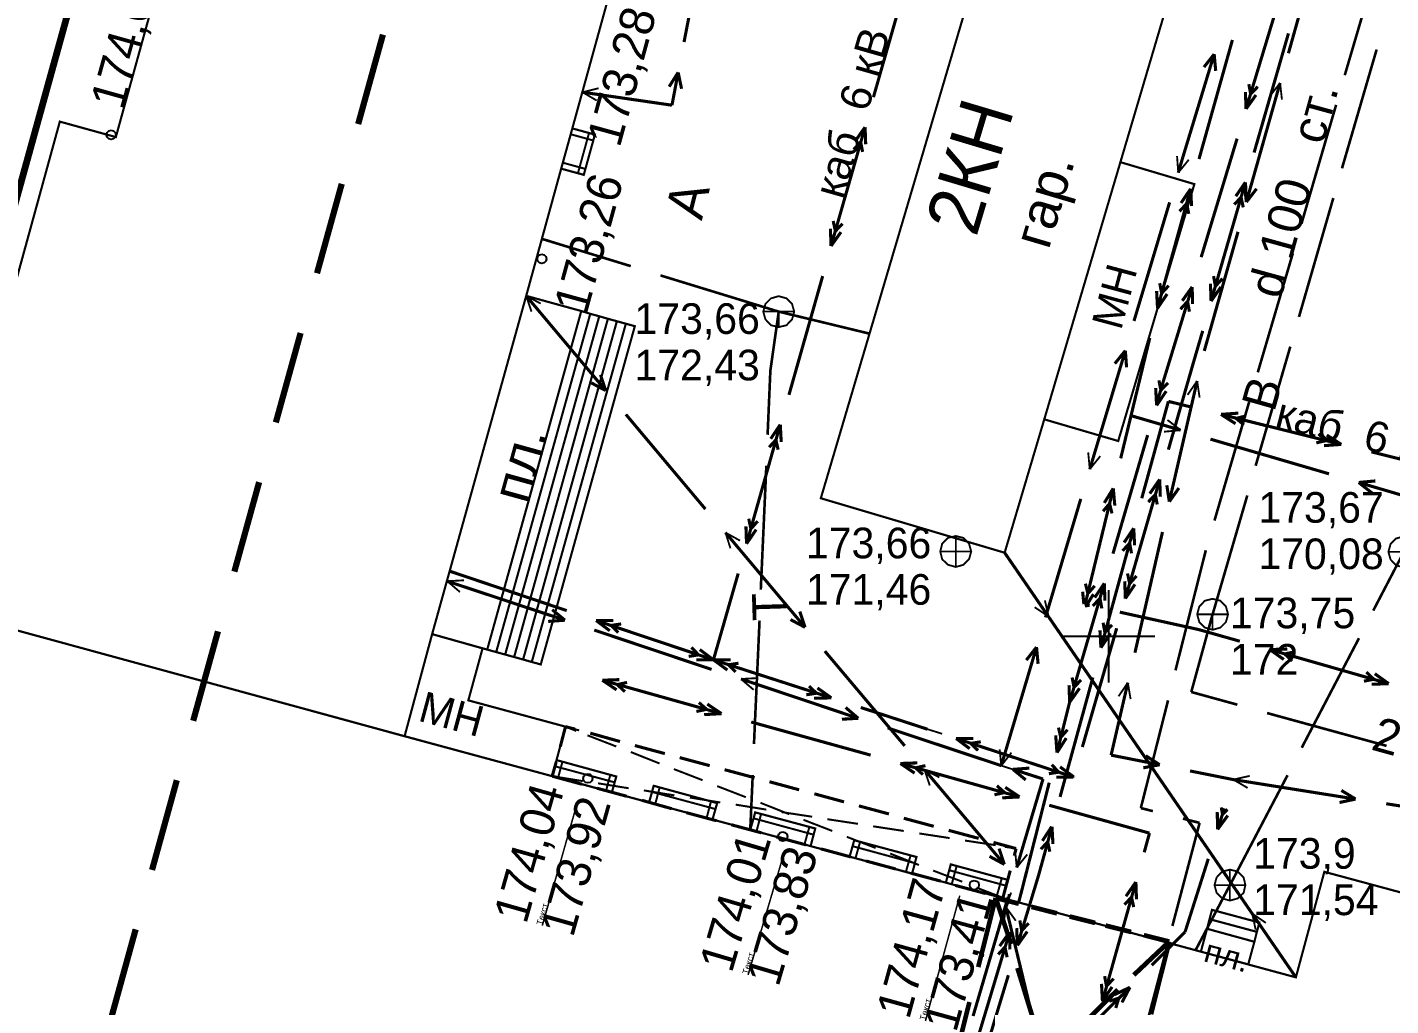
# Model space of a CAD drawing. Extents: x -2634 to -2115, y -2142 to -1393.
# Drawn here: x -2484.94 to -2440.88, y -1911.94 to -1880.32 of the extents above; entities that cross this region are included whole.
import ezdxf

# ---------------------------------------------------------------- set-up
doc = ezdxf.new("R2010")
doc.units = 0
doc.header["$MEASUREMENT"] = 0
for name, color, linetype in [('500_Дополн-Ступени__л', 7, 'Continuous'), ('500_Дороги-Проезжие_ч', 7, 'Continuous'), ('500_Линии_-ЛЭП_кабель', 7, 'Continuous'), ('500_Линии_-Электрокаб', 7, 'Continuous'), ('500_Рельеф-Высотные_о', 7, 'Continuous'), ('500_Строен-Дополнения', 7, 'Continuous'), ('500_Строен-Здания', 7, 'Continuous'), ('500_Трубоп-Водопровод', 7, 'Continuous'), ('500_Трубоп-Канализаци', 7, 'Continuous'), ('500_Трубоп-Смотровые_', 7, 'Continuous'), ('500_Трубоп-Теплосети', 7, 'Continuous'), ('ЗАЯВКИ-Условные_з', 7, 'Continuous'), ('Красные_ли-Красные_ли', 7, 'Continuous'), ('Красные_ли-Линии_регу', 7, 'Continuous')]:
    doc.layers.add(name, color=color, linetype=linetype)
doc.styles.add('TARIAL', font='Arial')

# ---------------------------------------------------------------- blocks, each defined once
blk = doc.blocks.new('block_114')
at = {"layer": '500_Строен-Дополнения', "color": 0, "const_width": 0.065}
for points in [[(0, 7.5), (1, 7.5)], [(0, 7.5), (0.63, 6.4)], [(0, 6.4), (0, 7.5)], [(1.58, 7.5), (2.58, 7.5)], [(3.06, 7.5), (4.1, 7.5)], [(3.53, 6.4), (4.1, 7.5)], [(4.1, 6.4), (4.1, 7.5)], [(0, 5.85), (0.01, 4.75)], [(0.93, 5.9), (1.53, 4.8)], [(2.68, 4.8), (3.28, 5.9)], [(4.1, 4.75), (4.1, 5.85)], [(0, 3.2), (0, 4.3)], [(1.78, 4.3), (2.08, 3.75)], [(2.08, 3.75), (2.38, 4.3)], [(4.1, 3.2), (4.1, 4.3)], [(1.78, 3.2), (2.08, 3.75)], [(2.08, 3.75), (2.38, 3.2)], [(0.01, 1.55), (0.01, 2.65)], [(0.88, 1.6), (1.48, 2.7)], [(2.63, 2.7), (3.23, 1.6)], [(4.1, 1.55), (4.1, 2.65)], [(0, 0), (0.58, 1.1)], [(0, 0), (0, 1)], [(3.53, 1.1), (4.1, 0)], [(4.1, 0), (4.1, 1)], [(0.01, 0), (1.11, 0)], [(1.61, 0), (2.61, 0)], [(3.11, 0), (4.1, 0)]]:
    blk.add_lwpolyline(points, dxfattribs=at)
at = {"layer": '500_Строен-Дополнения', "color": 0}
blk.add_lwpolyline([(-3.85, 3.66), (-3.85, 3.66)], dxfattribs=at)

msp = doc.modelspace()

# ---------------------------------------------------------------- linework, layer by layer
at = {"layer": '500_Дополн-Ступени__л', "color": 0, "const_width": 0.07}
for points in [[(-2470.08, -1900.43), (-2467.04, -1889.49), (-2466.75, -1889.58), (-2469.79, -1900.51)], [(-2469.79, -1900.51), (-2466.75, -1889.58), (-2466.46, -1889.66), (-2469.5, -1900.59)], [(-2469.5, -1900.59), (-2466.46, -1889.66), (-2466.18, -1889.74), (-2469.21, -1900.67)], [(-2469.21, -1900.67), (-2466.18, -1889.74), (-2465.89, -1889.82), (-2468.92, -1900.75)], [(-2468.92, -1900.75), (-2465.89, -1889.82), (-2465.6, -1889.9), (-2468.64, -1900.83)], [(-2468.64, -1900.83), (-2465.6, -1889.9), (-2465.31, -1889.98), (-2468.35, -1900.91)], [(-2446.74, -1909.14), (-2445.21, -1909.55), (-2445.13, -1909.25), (-2446.66, -1908.84)], [(-2446.82, -1909.45), (-2445.29, -1909.87), (-2445.21, -1909.55), (-2446.74, -1909.14)]]:
    msp.add_lwpolyline(points, close=True, dxfattribs=at)
at = {"layer": '500_Линии_-ЛЭП_кабель', "color": 2, "const_width": 0.1}
msp.add_lwpolyline([(-2443.95, -1911.02), (-2453.36, -1897.3)], dxfattribs=at)
at = {"layer": '500_Линии_-ЛЭП_кабель', "color": 0, "const_width": 0.06}
for points in [[(-2453.36, -1897.3), (-2451.94, -1899.36)], [(-2452.06, -1898.84), (-2451.94, -1899.36)], [(-2452.39, -1899.06), (-2451.94, -1899.36)], [(-2443.95, -1911.02), (-2445.36, -1908.96)], [(-2445.25, -1909.48), (-2445.36, -1908.96)], [(-2444.92, -1909.26), (-2445.36, -1908.96)]]:
    msp.add_lwpolyline(points, dxfattribs=at)
at = {"layer": '500_Линии_-Электрокаб', "color": 1}
for points, const_width in [([(-2463.72, -1880.8), (-2462.96, -1876.87)], 0.1), ([(-2443.79, -1879.74), (-2444.19, -1881.16)], 0.1), ([(-2447.59, -1884.48), (-2446.59, -1881.19)], 0.1), ([(-2446.92, -1881.61), (-2446.59, -1881.19)], 0.1), ([(-2446.54, -1881.73), (-2446.59, -1881.19)], 0.1), ([(-2464.2, -1882.24), (-2463.91, -1881.78)], 0.1), ([(-2464.11, -1882.84), (-2463.91, -1881.78)], 0.1), ([(-2463.8, -1882.31), (-2463.91, -1881.78)], 0.1), ([(-2444.46, -1882.12), (-2445.55, -1885.97)], 0.1), ([(-2444.46, -1882.12), (-2444.79, -1882.55)], 0.06), ([(-2444.46, -1882.12), (-2444.4, -1882.66)], 0.06), ([(-2467, -1882.42), (-2464.11, -1882.84)], 0.1), ([(-2467, -1882.42), (-2466.48, -1882.29)], 0.06), ([(-2467, -1882.42), (-2466.54, -1882.69)], 0.06), ([(-2447.75, -1885.02), (-2447.79, -1884.48)], 0.06), ([(-2447.75, -1885.02), (-2447.59, -1884.48)], 0.1), ([(-2447.75, -1885.02), (-2447.41, -1884.6)], 0.06), ([(-2445.61, -1885.43), (-2445.55, -1885.97)], 0.1), ([(-2445.22, -1885.54), (-2445.55, -1885.97)], 0.1), ([(-2449.18, -1889.81), (-2448.03, -1885.98)], 0.1), ([(-2445.82, -1886.93), (-2446.91, -1890.78)], 0.1), ([(-2468.82, -1889), (-2466.25, -1892.06)], 0.1), ([(-2468.82, -1889), (-2468.35, -1889.25)], 0.06), ([(-2468.82, -1889), (-2468.65, -1889.51)], 0.06), ([(-2450.61, -1894.6), (-2449.46, -1890.77)], 0.1), ([(-2449.8, -1891.19), (-2449.46, -1890.77)], 0.1), ([(-2449.42, -1891.31), (-2449.46, -1890.77)], 0.1), ([(-2466.72, -1891.81), (-2466.25, -1892.06)], 0.1), ([(-2466.42, -1891.55), (-2466.25, -1892.06)], 0.1), ([(-2447.14, -1891.75), (-2448.04, -1895.65)], 0.1), ([(-2447.14, -1891.75), (-2447.45, -1892.2)], 0.06), ([(-2447.14, -1891.75), (-2447.06, -1892.29)], 0.06), ([(-2465.6, -1892.83), (-2463.03, -1895.89)], 0.1), ([(-2447.67, -1893.34), (-2449.28, -1892.87)], 0.1), ([(-2449.28, -1892.87), (-2448.8, -1893.01)], 0.06), ([(-2447.67, -1893.34), (-2448.1, -1893.01)], 0.06), ([(-2447.67, -1893.34), (-2448.21, -1893.39)], 0.06), ([(-2442.88, -1894.75), (-2446.71, -1893.63)], 0.1), ([(-2450.61, -1894.6), (-2450.66, -1894.06)], 0.06), ([(-2450.61, -1894.6), (-2450.27, -1894.18)], 0.06), ([(-2448.12, -1895.12), (-2448.04, -1895.65)], 0.1), ([(-2447.73, -1895.21), (-2448.04, -1895.65)], 0.1), ([(-2441.38, -1894.98), (-2441.92, -1895.03)], 0.1), ([(-2438.08, -1896.16), (-2441.92, -1895.03)], 0.1), ([(-2441.49, -1895.37), (-2441.92, -1895.03)], 0.1), ([(-2452.04, -1899.39), (-2450.9, -1895.56)], 0.1), ([(-2462.38, -1896.65), (-2459.81, -1899.71)], 0.1), ([(-2462.38, -1896.65), (-2461.91, -1896.91)], 0.06), ([(-2462.38, -1896.65), (-2462.22, -1897.16)], 0.06), ([(-2448.26, -1896.63), (-2449.15, -1900.53)], 0.1), ([(-2471.28, -1897.9), (-2470.81, -1898.06)], 0.06), ([(-2471.37, -1898.22), (-2467.57, -1899.48)], 0.1), ([(-2471.37, -1898.22), (-2470.83, -1898.19)], 0.06), ([(-2471.37, -1898.22), (-2470.96, -1898.57)], 0.06), ([(-2467.98, -1899.14), (-2467.57, -1899.48)], 0.1), ([(-2459.98, -1899.2), (-2459.81, -1899.71)], 0.1), ([(-2468.11, -1899.52), (-2467.57, -1899.48)], 0.1), ([(-2460.28, -1899.46), (-2459.81, -1899.71)], 0.1), ([(-2466.62, -1899.8), (-2462.83, -1901.07)], 0.1), ([(-2462.77, -1900.76), (-2462.63, -1900.28)], 0.06), ([(-2459.17, -1900.48), (-2456.59, -1903.54)], 0.1), ([(-2453.47, -1904.18), (-2452.33, -1900.35)], 0.1), ([(-2452.66, -1900.77), (-2452.33, -1900.35)], 0.1), ([(-2452.28, -1900.89), (-2452.33, -1900.35)], 0.1), ([(-2461.88, -1901.38), (-2458.09, -1902.65)], 0.1), ([(-2461.88, -1901.38), (-2461.34, -1901.35)], 0.06), ([(-2461.88, -1901.38), (-2461.47, -1901.73)], 0.06), ([(-2449.38, -1901.5), (-2449.92, -1903.84)], 0.1), ([(-2449.38, -1901.5), (-2449.68, -1901.94)], 0.06), ([(-2449.38, -1901.5), (-2449.29, -1902.03)], 0.06), ([(-2458.5, -1902.3), (-2458.09, -1902.65)], 0.1), ([(-2451.26, -1902.13), (-2451.38, -1902.62)], 0.06), ([(-2458.62, -1902.68), (-2458.09, -1902.65)], 0.1), ([(-2455.86, -1903), (-2456.33, -1902.85)], 0.06), ([(-2457.14, -1902.96), (-2453.47, -1904.18)], 0.1), ([(-2455.86, -1903), (-2455.38, -1903.15)], 0.06), ([(-2453.47, -1904.18), (-2453.52, -1903.65)], 0.06), ([(-2453.47, -1904.18), (-2453.95, -1904.02)], 0.06), ([(-2453.47, -1904.18), (-2453.14, -1903.76)], 0.06), ([(-2453.47, -1904.18), (-2453, -1904.33)], 0.06), ([(-2449.92, -1903.84), (-2448.35, -1904.15)], 0.1), ([(-2448.88, -1904.25), (-2448.35, -1904.15)], 0.1), ([(-2448.8, -1903.86), (-2448.35, -1904.15)], 0.1), ([(-2455.95, -1904.31), (-2453.37, -1907.37)], 0.1), ([(-2455.95, -1904.31), (-2455.47, -1904.56)], 0.06), ([(-2455.95, -1904.31), (-2455.78, -1904.82)], 0.06), ([(-2452.56, -1904.26), (-2453.09, -1904.3)], 0.1), ([(-2452.12, -1904.61), (-2453.09, -1904.3)], 0.1), ([(-2452.68, -1904.64), (-2453.09, -1904.3)], 0.1), ([(-2452.97, -1907.47), (-2452.12, -1904.61)], 0.1), ([(-2447.37, -1904.35), (-2445.97, -1904.63)], 0.1), ([(-2445.97, -1904.63), (-2446.46, -1904.53)], 0.06), ([(-2445.97, -1904.63), (-2442.02, -1905.26)], 0.1), ([(-2445.97, -1904.63), (-2445.44, -1904.51)], 0.06), ([(-2445.97, -1904.63), (-2445.51, -1904.9)], 0.06), ([(-2442.48, -1904.98), (-2442.02, -1905.26)], 0.1), ([(-2442.54, -1905.37), (-2442.02, -1905.26)], 0.1), ([(-2441.03, -1905.41), (-2437.08, -1906.04)], 0.1), ([(-2446.26, -1905.56), (-2446.41, -1906.04)], 0.06), ([(-2453.85, -1907.11), (-2453.37, -1907.37)], 0.1), ([(-2453.54, -1906.86), (-2453.37, -1907.37)], 0.1), ([(-2452.97, -1907.47), (-2453.02, -1906.94)], 0.06), ([(-2452.97, -1907.47), (-2452.63, -1907.05)], 0.06), ([(-2454.38, -1912.27), (-2453.25, -1908.43)], 0.1), ([(-2453.26, -1908.6), (-2453.32, -1908.75)], 0.1), ([(-2453.32, -1908.75), (-2453.15, -1908.28)], 0.06), ([(-2453.22, -1908.41), (-2453.26, -1908.6)], 0.1), ([(-2453.21, -1908.33), (-2453.22, -1908.41)], 0.1), ([(-2453.32, -1908.75), (-2453.39, -1909.28)], 0.06), ([(-2453.32, -1908.75), (-2452.38, -1912.64)], 0.1), ([(-2453.32, -1908.75), (-2453, -1909.19)], 0.06)]:
    msp.add_lwpolyline(points, dxfattribs=dict(at, const_width=const_width))
at = {"layer": '500_Линии_-Электрокаб', "color": 12, "const_width": 0.1}
for points in [[(-2456.5, -1878.74), (-2457.6, -1882.58)], [(-2445.56, -1882.96), (-2444.4, -1879.13)], [(-2447.08, -1884.58), (-2446, -1880.73)], [(-2444.19, -1880.52), (-2445.3, -1884.37)], [(-2445.41, -1882.48), (-2445.47, -1882.16)], [(-2445.56, -1882.96), (-2445.58, -1882.41)], [(-2445.56, -1882.96), (-2445.24, -1882.51)], [(-2445.41, -1882.48), (-2445.18, -1882.24)], [(-2457.87, -1883.55), (-2458.97, -1887.39)], [(-2457.87, -1883.55), (-2458.19, -1884)], [(-2457.87, -1883.55), (-2457.85, -1884.1)], [(-2447.01, -1887.75), (-2445.85, -1883.92)], [(-2458.01, -1884.03), (-2458.24, -1884.27)], [(-2458.01, -1884.04), (-2457.95, -1884.35)], [(-2448.42, -1889.4), (-2447.35, -1885.54)], [(-2447.66, -1886), (-2447.35, -1885.54)], [(-2447.32, -1886.1), (-2447.35, -1885.54)], [(-2445.58, -1885.33), (-2446.69, -1889.17)], [(-2445.58, -1885.33), (-2445.89, -1885.78)], [(-2445.58, -1885.33), (-2445.55, -1885.88)], [(-2447.71, -1886.27), (-2447.48, -1886.02)], [(-2447.41, -1886.35), (-2447.48, -1886.02)], [(-2445.72, -1885.81), (-2445.94, -1886.05)], [(-2445.72, -1885.82), (-2445.65, -1886.14)], [(-2458.9, -1886.58), (-2458.83, -1886.91)], [(-2458.99, -1886.83), (-2458.97, -1887.39)], [(-2458.65, -1886.94), (-2458.97, -1887.39)], [(-2458.6, -1886.67), (-2458.83, -1886.91)], [(-2459.24, -1888.36), (-2460.33, -1892.2)], [(-2448.29, -1888.9), (-2448.35, -1888.59)], [(-2448.28, -1888.91), (-2448.06, -1888.67)], [(-2448.26, -1891.85), (-2447.3, -1888.71)], [(-2447.62, -1889.16), (-2447.3, -1888.71)], [(-2447.29, -1889.26), (-2447.3, -1888.71)], [(-2446.71, -1888.61), (-2446.69, -1889.17)], [(-2446.37, -1888.71), (-2446.69, -1889.17)], [(-2446.61, -1888.36), (-2446.55, -1888.69)], [(-2446.32, -1888.44), (-2446.55, -1888.69)], [(-2448.42, -1889.4), (-2448.45, -1888.84)], [(-2448.42, -1889.4), (-2448.11, -1888.94)], [(-2447.68, -1889.43), (-2447.45, -1889.18)], [(-2447.39, -1889.51), (-2447.45, -1889.18)], [(-2449.61, -1894.25), (-2448.67, -1890.36)], [(-2446.96, -1890.13), (-2447.23, -1891.05)], [(-2447.23, -1891.05), (-2448.07, -1893.97)], [(-2448.46, -1892.54), (-2448.26, -1891.85)], [(-2448.36, -1891.82), (-2448.37, -1891.73)], [(-2448.31, -1892.05), (-2448.36, -1891.82)], [(-2448.15, -1891.88), (-2448.08, -1891.81)], [(-2448.45, -1892.54), (-2448.48, -1891.98)], [(-2448.45, -1892.54), (-2448.14, -1892.08)], [(-2448.31, -1892.05), (-2448.15, -1891.88)], [(-2448.07, -1892.41), (-2448.93, -1895.54)], [(-2447.34, -1892.59), (-2448.07, -1892.41)], [(-2460.61, -1893.16), (-2461.7, -1897.01)], [(-2460.61, -1893.16), (-2460.92, -1893.62)], [(-2460.61, -1893.16), (-2460.58, -1893.72)], [(-2445.81, -1892.79), (-2446.37, -1892.83)], [(-2442.48, -1893.8), (-2446.37, -1892.83)], [(-2445.9, -1893.13), (-2446.37, -1892.83)], [(-2445.56, -1892.88), (-2445.88, -1892.96)], [(-2445.63, -1893.17), (-2445.88, -1892.96)], [(-2449.86, -1897.33), (-2448.74, -1893.5)], [(-2442.97, -1893.68), (-2443.22, -1893.46)], [(-2442.48, -1893.8), (-2442.95, -1893.5)], [(-2460.75, -1893.65), (-2460.97, -1893.89)], [(-2460.75, -1893.66), (-2460.68, -1893.97)], [(-2442.98, -1893.68), (-2443.29, -1893.75)], [(-2442.48, -1893.8), (-2443.04, -1893.84)], [(-2437.63, -1895.01), (-2441.51, -1894.04)], [(-2448.35, -1894.94), (-2449.38, -1898.5)], [(-2448.35, -1894.93), (-2448.67, -1895.39)], [(-2448.35, -1894.93), (-2448.33, -1895.49)], [(-2450.76, -1898.97), (-2449.85, -1895.22)], [(-2450.14, -1895.69), (-2449.85, -1895.22)], [(-2449.8, -1895.78), (-2449.85, -1895.22)], [(-2450.18, -1895.96), (-2449.97, -1895.71)], [(-2449.89, -1896.03), (-2449.97, -1895.71)], [(-2448.49, -1895.42), (-2448.72, -1895.66)], [(-2448.49, -1895.42), (-2448.43, -1895.74)], [(-2461.63, -1896.2), (-2461.56, -1896.53)], [(-2461.72, -1896.45), (-2461.7, -1897.01)], [(-2461.39, -1896.55), (-2461.7, -1897.01)], [(-2461.34, -1896.28), (-2461.56, -1896.53)], [(-2449.19, -1896.51), (-2450.25, -1900.37)], [(-2449.19, -1896.51), (-2449.5, -1896.97)], [(-2449.19, -1896.51), (-2449.16, -1897.06)], [(-2449.33, -1897), (-2449.55, -1897.24)], [(-2449.32, -1897), (-2449.26, -1897.32)], [(-2467.51, -1899.17), (-2471.28, -1897.9)], [(-2461.97, -1897.97), (-2462.77, -1900.76)], [(-2449.39, -1897.97), (-2449.32, -1898.3)], [(-2451.26, -1902.13), (-2450.14, -1898.29)], [(-2450.67, -1898.62), (-2450.75, -1898.3)], [(-2450.67, -1898.62), (-2450.45, -1898.37)], [(-2450.45, -1898.75), (-2450.14, -1898.29)], [(-2450.12, -1898.85), (-2450.14, -1898.29)], [(-2449.48, -1898.22), (-2449.47, -1898.48)], [(-2449.1, -1898.05), (-2449.32, -1898.3)], [(-2449.15, -1898.32), (-2449.29, -1898.53)], [(-2450.8, -1898.96), (-2450.84, -1898.56)], [(-2450.71, -1898.99), (-2450.49, -1898.64)], [(-2450.51, -1899.02), (-2450.28, -1898.77)], [(-2450.22, -1899.1), (-2450.28, -1898.77)], [(-2449.47, -1898.48), (-2449.46, -1898.78)], [(-2449.38, -1898.5), (-2449.46, -1898.78)], [(-2449.29, -1898.53), (-2449.46, -1898.78)], [(-2450.62, -1899), (-2450.77, -1899.02)], [(-2450.62, -1899), (-2450.76, -1898.97)], [(-2450.62, -1899), (-2450.75, -1898.93)], [(-2447.1, -1899.78), (-2449.64, -1899.22)], [(-2462.77, -1900.76), (-2466.56, -1899.49)], [(-2466.12, -1899.82), (-2466.56, -1899.49)], [(-2466, -1899.49), (-2466.56, -1899.49)], [(-2465.75, -1899.6), (-2466.08, -1899.65)], [(-2465.85, -1899.88), (-2466.08, -1899.65)], [(-2449.74, -1899.74), (-2450.85, -1903.58)], [(-2450.18, -1899.56), (-2450.12, -1899.88)], [(-2449.89, -1899.63), (-2450.12, -1899.88)], [(-2445.76, -1900.16), (-2447.1, -1899.78)], [(-2450.28, -1899.81), (-2450.25, -1900.37)], [(-2449.94, -1899.9), (-2450.25, -1900.37)], [(-2463.25, -1900.6), (-2463.57, -1900.65)], [(-2463.25, -1900.6), (-2463.48, -1900.36)], [(-2462.77, -1900.76), (-2463.21, -1900.43)], [(-2444.23, -1900.41), (-2444.79, -1900.43)], [(-2440.95, -1901.53), (-2444.79, -1900.43)], [(-2444.34, -1900.75), (-2444.79, -1900.43)], [(-2443.98, -1900.5), (-2444.31, -1900.57)], [(-2444.07, -1900.8), (-2444.31, -1900.57)], [(-2462.77, -1900.76), (-2463.32, -1900.76)], [(-2462.77, -1900.76), (-2458.96, -1901.99)], [(-2462.77, -1900.76), (-2462.21, -1900.76)], [(-2462.77, -1900.76), (-2462.32, -1901.09)], [(-2462.29, -1900.92), (-2462.05, -1901.15)], [(-2462.28, -1900.92), (-2461.96, -1900.87)], [(-2466.36, -1901.42), (-2465.81, -1901.4)], [(-2466.36, -1901.42), (-2462.51, -1902.5)], [(-2466.36, -1901.42), (-2465.9, -1901.73)], [(-2465.88, -1901.56), (-2465.63, -1901.79)], [(-2465.87, -1901.56), (-2465.56, -1901.49)], [(-2450.51, -1901.33), (-2451.57, -1905.19)], [(-2451.12, -1901.64), (-2451.18, -1901.33)], [(-2451.12, -1901.65), (-2450.89, -1901.41)], [(-2441.44, -1901.39), (-2441.75, -1901.45)], [(-2441.43, -1901.39), (-2441.67, -1901.16)], [(-2440.95, -1901.53), (-2441.5, -1901.55)], [(-2440.95, -1901.53), (-2441.4, -1901.21)], [(-2459.77, -1901.89), (-2459.44, -1901.84)], [(-2459.68, -1901.61), (-2459.44, -1901.84)], [(-2459.52, -1902), (-2458.96, -1901.99)], [(-2459.41, -1901.67), (-2458.96, -1901.99)], [(-2451.26, -1902.13), (-2451.28, -1901.58)], [(-2451.26, -1902.13), (-2450.94, -1901.68)], [(-2463.32, -1902.43), (-2462.99, -1902.36)], [(-2463.24, -1902.14), (-2462.99, -1902.36)], [(-2462.97, -1902.19), (-2462.51, -1902.5)], [(-2458.01, -1902.3), (-2455.86, -1903)], [(-2451.67, -1903.76), (-2451.26, -1902.13)], [(-2463.07, -1902.53), (-2462.51, -1902.5)], [(-2461.55, -1902.77), (-2457.69, -1903.84)], [(-2451.13, -1904.55), (-2454.93, -1903.3)], [(-2454.49, -1903.63), (-2454.93, -1903.3)], [(-2454.37, -1903.3), (-2454.93, -1903.3)], [(-2451.67, -1903.76), (-2451.71, -1903.2)], [(-2451.67, -1903.76), (-2451.37, -1903.29)], [(-2451.55, -1903.26), (-2451.62, -1902.95)], [(-2451.55, -1903.27), (-2451.33, -1903.02)], [(-2454.13, -1903.41), (-2454.46, -1903.46)], [(-2454.22, -1903.69), (-2454.46, -1903.46)], [(-2456.73, -1904.11), (-2456.18, -1904.09)], [(-2456.73, -1904.11), (-2452.88, -1905.19)], [(-2456.73, -1904.11), (-2456.27, -1904.42)], [(-2456.24, -1904.25), (-2455.92, -1904.18)], [(-2451.61, -1904.39), (-2451.84, -1904.15)], [(-2456.24, -1904.25), (-2456, -1904.47)], [(-2451.61, -1904.39), (-2451.93, -1904.44)], [(-2451.14, -1904.55), (-2451.69, -1904.55)], [(-2451.13, -1904.54), (-2451.57, -1904.22)], [(-2451.13, -1904.54), (-2451.14, -1904.55)], [(-2451.13, -1904.54), (-2451.13, -1904.55)], [(-2451.13, -1904.54), (-2451.13, -1904.55)], [(-2453.69, -1905.12), (-2453.36, -1905.05)], [(-2453.61, -1904.83), (-2453.36, -1905.05)], [(-2453.34, -1904.88), (-2452.88, -1905.19)], [(-2452.87, -1908.46), (-2451.92, -1904.73)], [(-2453.44, -1905.22), (-2452.88, -1905.19)], [(-2451.92, -1905.46), (-2448.68, -1906.36)], [(-2446.48, -1906.24), (-2446.49, -1905.68)], [(-2446.48, -1906.24), (-2446.26, -1905.56)], [(-2446.48, -1906.24), (-2446.15, -1905.79)], [(-2446.32, -1905.75), (-2446.36, -1905.53)], [(-2446.32, -1905.76), (-2446.16, -1905.59)], [(-2451.83, -1906.15), (-2452.26, -1907.71)], [(-2451.84, -1906.15), (-2452.14, -1906.61)], [(-2451.83, -1906.15), (-2451.8, -1906.71)], [(-2448.68, -1906.36), (-2448.85, -1906.98)], [(-2451.97, -1906.64), (-2452.19, -1906.88)], [(-2451.97, -1906.64), (-2451.9, -1906.96)], [(-2447.53, -1909.55), (-2446.78, -1907.19)], [(-2452.26, -1907.71), (-2452.95, -1909.99)], [(-2449.12, -1907.94), (-2450.2, -1911.79)], [(-2449.12, -1907.94), (-2449.44, -1908.4)], [(-2449.12, -1907.94), (-2449.1, -1908.5)], [(-2452.91, -1908.6), (-2452.87, -1908.46)], [(-2449.26, -1908.43), (-2449.49, -1908.67)], [(-2449.26, -1908.43), (-2449.19, -1908.75)], [(-2452.97, -1909.43), (-2452.95, -1909.99)], [(-2452.87, -1909.18), (-2452.81, -1909.51)], [(-2452.58, -1909.27), (-2452.81, -1909.51)], [(-2454.35, -1913.39), (-2453.2, -1909.56)], [(-2453.52, -1910.01), (-2453.2, -1909.56)], [(-2453.19, -1910.12), (-2453.2, -1909.56)], [(-2452.63, -1909.54), (-2452.95, -1909.99)], [(-2448.61, -1910.63), (-2447.53, -1909.55)], [(-2453.57, -1910.28), (-2453.35, -1910.04)], [(-2453.28, -1910.37), (-2453.35, -1910.04)], [(-2453.24, -1910.95), (-2454.4, -1914.78)], [(-2450.23, -1911.23), (-2450.2, -1911.79)], [(-2450.13, -1910.98), (-2450.07, -1911.31)], [(-2449.84, -1911.06), (-2450.07, -1911.31)], [(-2452.15, -1914.16), (-2449.31, -1911.34)], [(-2449.89, -1911.33), (-2450.2, -1911.79)], [(-2449.98, -1911.79), (-2449.67, -1911.69)], [(-2449.81, -1911.58), (-2449.31, -1911.34)], [(-2449.77, -1912.01), (-2449.67, -1911.69)], [(-2449.57, -1911.83), (-2449.31, -1911.34)]]:
    msp.add_lwpolyline(points, dxfattribs=at)
at = {"layer": '500_Рельеф-Высотные_о', "color": 0}
for points in [[(-2482.23, -1883.65), (-2482.16, -1883.67), (-2482.1, -1883.72), (-2482.08, -1883.8), (-2482.1, -1883.87), (-2482.16, -1883.93), (-2482.23, -1883.95), (-2482.31, -1883.93), (-2482.36, -1883.87), (-2482.38, -1883.8), (-2482.36, -1883.72), (-2482.31, -1883.67)], [(-2468.31, -1887.65), (-2468.24, -1887.67), (-2468.19, -1887.73), (-2468.16, -1887.8), (-2468.19, -1887.88), (-2468.24, -1887.93), (-2468.31, -1887.95), (-2468.39, -1887.93), (-2468.44, -1887.88), (-2468.46, -1887.8), (-2468.44, -1887.73), (-2468.39, -1887.67)], [(-2466.83, -1904.44), (-2466.75, -1904.46), (-2466.7, -1904.52), (-2466.68, -1904.59), (-2466.7, -1904.67), (-2466.75, -1904.72), (-2466.83, -1904.74), (-2466.9, -1904.72), (-2466.96, -1904.67), (-2466.98, -1904.59), (-2466.96, -1904.52), (-2466.9, -1904.46)], [(-2460.53, -1906.32), (-2460.46, -1906.34), (-2460.4, -1906.39), (-2460.38, -1906.47), (-2460.4, -1906.54), (-2460.46, -1906.6), (-2460.53, -1906.62), (-2460.61, -1906.6), (-2460.66, -1906.54), (-2460.68, -1906.47), (-2460.66, -1906.39), (-2460.61, -1906.34)], [(-2454.34, -1907.89), (-2454.27, -1907.91), (-2454.21, -1907.96), (-2454.19, -1908.04), (-2454.21, -1908.11), (-2454.27, -1908.17), (-2454.34, -1908.19), (-2454.42, -1908.17), (-2454.47, -1908.11), (-2454.49, -1908.04), (-2454.47, -1907.96), (-2454.42, -1907.91)]]:
    msp.add_lwpolyline(points, close=True, dxfattribs=at)
at = {"layer": '500_Рельеф-Высотные_о', "color": 0, "const_width": 0.05}
for points in [[(-2468.3, -1909.35), (-2467.15, -1905.31)], [(-2461.65, -1910.94), (-2460.46, -1906.91)], [(-2455.92, -1912.43), (-2454.81, -1908.38)]]:
    msp.add_lwpolyline(points, dxfattribs=at)
at = {"layer": '500_Строен-Дополнения', "color": 0, "const_width": 0.07}
for points in [[(-2467.69, -1884.89), (-2467.33, -1883.59), (-2466.6, -1883.79), (-2466.96, -1885.09)], [(-2468.82, -1889), (-2471.86, -1899.93), (-2470.08, -1900.43), (-2468.78, -1895.76), (-2467.04, -1889.49)], [(-2467.98, -1904.52), (-2466.05, -1905.04), (-2465.91, -1904.53), (-2467.84, -1904)], [(-2464.85, -1905.37), (-2462.8, -1905.92), (-2462.65, -1905.39), (-2464.7, -1904.83)], [(-2461.58, -1906.25), (-2459.63, -1906.78), (-2459.48, -1906.21), (-2461.42, -1905.69)], [(-2458.37, -1907.12), (-2456.35, -1907.67), (-2456.21, -1907.13), (-2458.22, -1906.59)], [(-2455.26, -1907.96), (-2453.42, -1908.46), (-2453.26, -1907.87), (-2455.1, -1907.37)], [(-2445.49, -1910.6), (-2447.02, -1910.19), (-2446.82, -1909.45), (-2445.29, -1909.87)]]:
    msp.add_lwpolyline(points, close=True, dxfattribs=at)
at = {"layer": '500_Строен-Дополнения', "color": 0}
for points, const_width in [([(-2466.65, -1883.98), (-2467.38, -1883.78)], 0.065), ([(-2467.15, -1885.04), (-2466.79, -1883.74)], 0.065), ([(-2467.63, -1884.7), (-2466.9, -1884.9)], 0.065), ([(-2467.55, -1902.92), (-2467.72, -1903.57)], 0.1), ([(-2467.24, -1903), (-2467.55, -1902.92)], 0.1), ([(-2467.55, -1902.92), (-2467.11, -1903.04)], 0.065), ([(-2467.31, -1903.01), (-2467.55, -1902.92)], 0.065), ([(-2467.55, -1902.92), (-2467.2, -1903.06)], 0.065), ([(-2465.91, -1903.56), (-2466.84, -1903.2)], 0.065), ([(-2465.79, -1903.4), (-2466.75, -1903.13)], 0.1), ([(-2464.51, -1904.11), (-2465.44, -1903.74)], 0.065), ([(-2464.34, -1903.79), (-2465.31, -1903.53)], 0.1), ([(-2467.85, -1904.06), (-2467.98, -1904.52)], 0.1), ([(-2467.65, -1904.06), (-2467.79, -1904.57)], 0.065), ([(-2462.89, -1904.18), (-2463.86, -1903.92)], 0.1), ([(-2467.98, -1904.52), (-2467.02, -1904.78)], 0.1), ([(-2467.98, -1904.52), (-2466.99, -1904.68)], 0.065), ([(-2465.96, -1904.72), (-2467.89, -1904.2)], 0.065), ([(-2466.24, -1904.99), (-2466.1, -1904.47)], 0.065), ([(-2463.12, -1904.65), (-2464.05, -1904.29)], 0.065), ([(-2461.44, -1904.57), (-2462.41, -1904.31)], 0.1), ([(-2466.53, -1904.91), (-2465.57, -1905.17)], 0.1), ([(-2466.5, -1904.75), (-2465.51, -1904.91)], 0.065), ([(-2465.02, -1904.98), (-2464.03, -1905.14)], 0.065), ([(-2462.71, -1905.58), (-2464.75, -1905.03)], 0.065), ([(-2464.51, -1904.89), (-2464.65, -1905.42)], 0.065), ([(-2461.72, -1905.2), (-2462.65, -1904.84)], 0.065), ([(-2460, -1904.96), (-2460.96, -1904.7)], 0.1), ([(-2465.08, -1905.3), (-2464.12, -1905.57)], 0.1), ([(-2463.53, -1905.21), (-2462.55, -1905.37)], 0.065), ([(-2462.99, -1905.87), (-2462.85, -1905.34)], 0.065), ([(-2462.05, -1905.44), (-2461.06, -1905.6)], 0.065), ([(-2460.32, -1905.75), (-2461.25, -1905.38)], 0.065), ([(-2458.55, -1905.35), (-2459.51, -1905.09)], 0.1), ([(-2457.1, -1905.74), (-2458.07, -1905.48)], 0.1), ([(-2463.64, -1905.7), (-2462.67, -1905.96)], 0.1), ([(-2459.53, -1906.41), (-2461.48, -1905.88)], 0.065), ([(-2461.23, -1905.74), (-2461.38, -1906.31)], 0.065), ([(-2460.57, -1905.68), (-2459.58, -1905.83)], 0.065), ([(-2458.93, -1906.29), (-2459.86, -1905.93)], 0.065), ([(-2459.09, -1905.91), (-2458.1, -1906.06)], 0.065), ([(-2455.65, -1906.14), (-2456.62, -1905.88)], 0.1), ([(-2462.19, -1906.09), (-2461.22, -1906.35)], 0.1), ([(-2459.83, -1906.73), (-2459.67, -1906.16)], 0.065), ([(-2457.61, -1906.14), (-2456.62, -1906.29)], 0.065), ([(-2456.12, -1906.37), (-2455.14, -1906.52)], 0.065), ([(-2454.2, -1906.53), (-2455.17, -1906.27)], 0.1), ([(-2460.74, -1906.48), (-2459.78, -1906.74)], 0.1), ([(-2457.53, -1906.84), (-2458.46, -1906.48)], 0.065), ([(-2456.26, -1907.33), (-2458.28, -1906.78)], 0.065), ([(-2458.03, -1906.64), (-2458.18, -1907.17)], 0.065), ([(-2454.64, -1906.6), (-2453.65, -1906.75)], 0.065), ([(-2452.99, -1906.86), (-2453.72, -1906.66)], 0.1), ([(-2452.99, -1906.86), (-2453.36, -1906.8)], 0.065), ([(-2459.29, -1906.87), (-2458.33, -1907.13)], 0.1), ([(-2457.84, -1907.26), (-2456.88, -1907.52)], 0.1), ([(-2456.13, -1907.39), (-2457.06, -1907.02)], 0.065), ([(-2456.55, -1907.61), (-2456.4, -1907.08)], 0.065), ([(-2453.16, -1906.83), (-2452.99, -1906.86)], 0.065), ([(-2453.05, -1907.09), (-2452.99, -1906.86)], 0.1), ([(-2456.4, -1907.65), (-2455.43, -1907.91)], 0.1), ([(-2454.73, -1907.93), (-2455.67, -1907.57)], 0.065), ([(-2453.31, -1908.06), (-2455.15, -1907.56)], 0.065), ([(-2454.91, -1907.42), (-2455.07, -1908.01)], 0.065), ([(-2453.42, -1908.46), (-2453.18, -1907.57)], 0.1), ([(-2454.95, -1908.05), (-2453.98, -1908.31)], 0.1), ([(-2453.34, -1908.48), (-2454.27, -1908.12)], 0.065), ([(-2453.62, -1908.41), (-2453.45, -1907.81)], 0.065), ([(-2453.5, -1908.44), (-2453.42, -1908.46)], 0.1)]:
    msp.add_lwpolyline(points, dxfattribs=dict(at, const_width=const_width))
at = {"layer": '500_Строен-Здания', "color": 0, "const_width": 0.07}
for points in [[(-2486.37, -1899.51), (-2472.75, -1903.23), (-2471.86, -1899.93), (-2468.82, -1889), (-2467.69, -1884.89), (-2467.33, -1883.59), (-2466.05, -1878.95), (-2467.55, -1878.54), (-2463.11, -1862.49), (-2461.03, -1863.06), (-2460.21, -1860.09), (-2458.61, -1854.32), (-2459.4, -1854.1), (-2459.94, -1853.95), (-2458.14, -1847.4), (-2464.98, -1845.52), (-2466.83, -1852.04), (-2472.83, -1850.39), (-2473.03, -1851.12), (-2476.05, -1862.05), (-2482.08, -1883.87), (-2483.89, -1883.37), (-2485.3, -1888.5)], [(-2486.37, -1899.51), (-2472.63, -1903.26), (-2467.98, -1904.52), (-2464.85, -1905.37), (-2462.8, -1905.92), (-2461.58, -1906.25), (-2459.63, -1906.78), (-2458.37, -1907.12), (-2455.26, -1907.96), (-2453.42, -1908.46), (-2443.95, -1911.02), (-2443.03, -1907.61), (-2435.32, -1909.69), (-2435.58, -1910.64), (-2434.77, -1910.86), (-2435.44, -1913.32), (-2430.95, -1914.54), (-2427.55, -1915.45), (-2424.49, -1916.28), (-2401.54, -1922.49)]]:
    msp.add_lwpolyline(points, dxfattribs=at)
for points in [[(-2459.3, -1895.54), (-2452.9, -1873.9), (-2446.95, -1875.66), (-2449.62, -1884.68), (-2452.08, -1892.99), (-2453.36, -1897.3)], [(-2452.08, -1892.99), (-2449.62, -1884.68), (-2447.23, -1885.39), (-2449.69, -1893.69)], [(-2467.98, -1904.52), (-2472.75, -1903.23), (-2471.86, -1899.93), (-2470.23, -1900.39), (-2470.69, -1902.07), (-2467.55, -1902.92)]]:
    msp.add_lwpolyline(points, close=True, dxfattribs=at)
at = {"layer": '500_Трубоп-Водопровод', "color": 94, "const_width": 0.085}
for points in [[(-2441.24, -1878.03), (-2442.37, -1881.87)], [(-2442.65, -1882.83), (-2443.77, -1886.67)], [(-2444.05, -1887.63), (-2445.18, -1891.47)], [(-2445.46, -1892.43), (-2446.58, -1896.26)], [(-2446.86, -1897.22), (-2447.84, -1901.1)], [(-2448.08, -1902.07), (-2448.96, -1905.55)], [(-2448.96, -1905.55), (-2448.57, -1905.65)], [(-2447.6, -1905.89), (-2447.06, -1906.03)], [(-2447.06, -1906.03), (-2447.94, -1909.36)], [(-2448.19, -1910.33), (-2449.21, -1914.19)]]:
    msp.add_lwpolyline(points, dxfattribs=at)
at = {"layer": '500_Трубоп-Канализаци', "color": 34, "const_width": 0.085}
for points in [[(-2441.45, -1899.17), (-2440.46, -1897.27)], [(-2443.76, -1903.6), (-2441.91, -1900.06)], [(-2446.08, -1908.04), (-2444.22, -1904.49)], [(-2447.19, -1910.14), (-2446.08, -1908.04)], [(-2446.08, -1908.04), (-2446.43, -1908.7)]]:
    msp.add_lwpolyline(points, dxfattribs=at)
at = {"layer": '500_Трубоп-Смотровые_', "color": 0, "const_width": 0.06}
for points in [[(-2460.66, -1889.01), (-2460.41, -1889.08), (-2460.23, -1889.26), (-2460.16, -1889.51), (-2460.23, -1889.76), (-2460.41, -1889.95), (-2460.66, -1890.01), (-2460.91, -1889.95), (-2461.09, -1889.76), (-2461.16, -1889.51), (-2461.09, -1889.26), (-2460.91, -1889.08)], [(-2454.94, -1896.76), (-2454.69, -1896.82), (-2454.51, -1897.01), (-2454.44, -1897.26), (-2454.51, -1897.51), (-2454.69, -1897.69), (-2454.94, -1897.76), (-2455.19, -1897.69), (-2455.38, -1897.51), (-2455.44, -1897.26), (-2455.38, -1897.01), (-2455.19, -1896.82)], [(-2440.46, -1896.77), (-2440.21, -1896.84), (-2440.03, -1897.02), (-2439.96, -1897.27), (-2440.03, -1897.52), (-2440.21, -1897.71), (-2440.46, -1897.77), (-2440.71, -1897.71), (-2440.89, -1897.52), (-2440.96, -1897.27), (-2440.89, -1897.02), (-2440.71, -1896.84)], [(-2446.64, -1898.79), (-2446.39, -1898.85), (-2446.21, -1899.04), (-2446.14, -1899.29), (-2446.21, -1899.54), (-2446.39, -1899.72), (-2446.64, -1899.79), (-2446.89, -1899.72), (-2447.07, -1899.54), (-2447.14, -1899.29), (-2447.07, -1899.04), (-2446.89, -1898.85)], [(-2446.08, -1907.54), (-2445.83, -1907.6), (-2445.64, -1907.79), (-2445.58, -1908.04), (-2445.64, -1908.29), (-2445.83, -1908.47), (-2446.08, -1908.54), (-2446.33, -1908.47), (-2446.51, -1908.29), (-2446.58, -1908.04), (-2446.51, -1907.79), (-2446.33, -1907.6)]]:
    msp.add_lwpolyline(points, close=True, dxfattribs=at)
at = {"layer": '500_Трубоп-Смотровые_', "color": 0, "const_width": 0.055}
for points in [[(-2461.16, -1889.51), (-2460.16, -1889.51)], [(-2460.66, -1890.01), (-2460.66, -1889.51)], [(-2454.94, -1897.76), (-2454.94, -1896.76)], [(-2455.44, -1897.26), (-2454.44, -1897.26)], [(-2440.96, -1897.27), (-2439.96, -1897.27)], [(-2447.14, -1899.29), (-2446.14, -1899.29)], [(-2446.64, -1899.79), (-2446.64, -1899.29)], [(-2446.08, -1908.54), (-2446.08, -1907.54)], [(-2446.58, -1908.04), (-2445.58, -1908.04)]]:
    msp.add_lwpolyline(points, dxfattribs=at)
at = {"layer": '500_Трубоп-Теплосети', "color": 174, "const_width": 0.085}
for points in [[(-2442.46, -1884.88), (-2441.34, -1881.04)], [(-2443.85, -1889.68), (-2442.74, -1885.84)], [(-2465.44, -1888.04), (-2468.31, -1887.16)], [(-2468.31, -1887.16), (-2468.07, -1887.23)], [(-2460.66, -1889.51), (-2464.48, -1888.34)], [(-2460.66, -1889.51), (-2460.93, -1891.41)], [(-2460.66, -1889.51), (-2457.73, -1890.22)], [(-2457.73, -1890.22), (-2457.97, -1890.16)], [(-2445.25, -1894.49), (-2444.13, -1890.64)], [(-2460.93, -1891.41), (-2461.02, -1893.49)], [(-2461.06, -1894.49), (-2461.24, -1898.49)], [(-2446.64, -1899.29), (-2445.52, -1895.45)], [(-2446.64, -1899.29), (-2446.71, -1899.53)], [(-2461.28, -1899.49), (-2461.46, -1903.48)], [(-2447.33, -1901.8), (-2446.68, -1899.43)], [(-2445.84, -1902.21), (-2447.33, -1901.8)], [(-2441.02, -1903.54), (-2444.88, -1902.48)], [(-2461.5, -1904.48), (-2461.58, -1906.25)], [(-2461.58, -1906.25), (-2461.57, -1906)]]:
    msp.add_lwpolyline(points, dxfattribs=at)
at = {"layer": 'ЗАЯВКИ-Условные_з', "color": 98, "const_width": 0.065}
for points in [[(-2450, -1901.5), (-2450, -1898.5)], [(-2448.5, -1900), (-2451.5, -1900)]]:
    msp.add_lwpolyline(points, dxfattribs=at)
at = {"layer": 'Красные_ли-Красные_ли', "color": 12, "const_width": 0.22}
msp.add_lwpolyline([(-2284.3, -1701.86), (-2245.52, -1663.72), (-2237.3, -1633.7), (-2402.37, -1586.05), (-2505.18, -1957.78), (-2366.43, -1997.8)], close=True, dxfattribs=at)
at = {"layer": 'Красные_ли-Линии_регу', "color": 0, "const_width": 0.2}
for points in [[(-2474.25, -1883.45), (-2473.45, -1880.56)], [(-2475.58, -1888.27), (-2474.78, -1885.38)], [(-2476.91, -1893.09), (-2476.11, -1890.2)], [(-2478.25, -1897.91), (-2477.45, -1895.02)], [(-2479.58, -1902.73), (-2478.78, -1899.84)], [(-2480.91, -1907.55), (-2480.11, -1904.65)], [(-2482.24, -1912.37), (-2481.44, -1909.47)]]:
    msp.add_lwpolyline(points, dxfattribs=at)

# ---------------------------------------------------------------- block references
at = {"layer": '500_Строен-Дополнения', "xscale": 2.328354, "yscale": -0.77137, "rotation": 75.87681299999998}
msp.add_blockref('block_114', (-2455.98, -1917.71), dxfattribs=at)

# ---------------------------------------------------------------- texts
at = {"layer": '500_Дороги-Проезжие_ч', "color": 0}
msp.add_text('А', height=1.23, rotation=75.78, dxfattribs=at).set_placement((-2463.15, -1886.59))
at = {"layer": '500_Линии_-Электрокаб', "color": 0, "style": 'TARIAL'}
for rotation, p in [(74.01, (-2458.7, -1886.28)), (345.89, (-2445.04, -1893.13))]:
    msp.add_text(' каб  6 кВ', height=0.99, rotation=rotation, dxfattribs=at).set_placement(p)
at = {"layer": '500_Рельеф-Высотные_о', "color": 214}
for s, rotation, p in [('174,05', 74.44, (-2481.85, -1883.03)), ('173,28', 74.68, (-2465.8, -1884.24)), ('173,26', 74.69, (-2466.87, -1889.63)), ('174,04', 74.2, (-2468.82, -1909.33)), ('173,92', 74.2, (-2467.31, -1909.76)), ('174,01', 73.55, (-2462.18, -1910.91)), ('173,83', 73.55, (-2460.67, -1911.36)), ('174,17', 74.6, (-2456.45, -1912.41)), ('173,41', 74.6, (-2454.93, -1912.83))]:
    msp.add_text(s, height=1.11, rotation=rotation, dxfattribs=at).set_placement(p)
at = {"layer": '500_Рельеф-Высотные_о', "color": 0, "style": 'TARIAL'}
for rotation, p in [(74.2, (-2468.3, -1909.35)), (73.55, (-2461.65, -1910.94)), (74.6, (-2455.92, -1912.43))]:
    msp.add_text('Текст', height=0.2, rotation=rotation, dxfattribs=at).set_placement(p)
at = {"layer": '500_Строен-Дополнения', "color": 5, "style": 'TARIAL'}
msp.add_text('пл. ', height=1.23, rotation=74.51, dxfattribs=at).set_placement((-2468.78, -1895.76))
at = {"layer": '500_Строен-Дополнения', "color": 0, "style": 'TARIAL'}
msp.add_text('пл. ', height=0.74, rotation=344.87, dxfattribs=at).set_placement((-2446.97, -1910.49))
at = {"layer": '500_Строен-Здания', "color": 5}
for s, height, rotation, p in [('2КН', 1.73, 73.34, (-2454.28, -1887.13)), ('МН', 0.99, 74.95, (-2449.6, -1890.14)), ('МН', 0.99, 344.87, (-2472.35, -1902.72))]:
    msp.add_text(s, height=height, rotation=rotation, dxfattribs=at).set_placement(p)
at = {"layer": '500_Строен-Здания', "color": 5, "style": 'TARIAL'}
msp.add_text('гар.', height=1.23, rotation=73.48, dxfattribs=at).set_placement((-2451.94, -1887.54))
at = {"layer": '500_Трубоп-Водопровод', "color": 94, "style": 'TARIAL'}
msp.add_text('d 100   ст.', height=1.11, rotation=74.63, dxfattribs=at).set_placement((-2444.44, -1889.14))
at = {"layer": '500_Трубоп-Водопровод', "color": 94}
msp.add_text('В', height=1.11, rotation=74.21, dxfattribs=at).set_placement((-2444.65, -1892.78))
at = {"layer": '500_Трубоп-Смотровые_', "color": 5}
for s, p in [('173,66', (-2465.32, -1890.23)), ('172,43', (-2465.32, -1891.73)), ('173,67', (-2445.16, -1896.33)), ('173,66', (-2459.78, -1897.48)), ('170,08', (-2445.16, -1897.83)), ('171,46', (-2459.78, -1898.98)), ('173,75', (-2446.08, -1899.74)), ('172', (-2446.08, -1901.24)), ('173,9', (-2445.33, -1907.51)), ('171,54', (-2445.33, -1909.01))]:
    msp.add_text(s, height=0.99, dxfattribs=at).set_placement(p)
at = {"layer": '500_Трубоп-Теплосети', "color": 174}
msp.add_text('Т', height=1.11, rotation=91.76, dxfattribs=at).set_placement((-2460.39, -1899.48))
at = {"layer": '500_Трубоп-Теплосети', "color": 174, "style": 'TARIAL'}
msp.add_text('2d 208', height=1.11, rotation=344.53, dxfattribs=at).set_placement((-2441.56, -1903.65))

doc.saveas('drawing.dxf')
